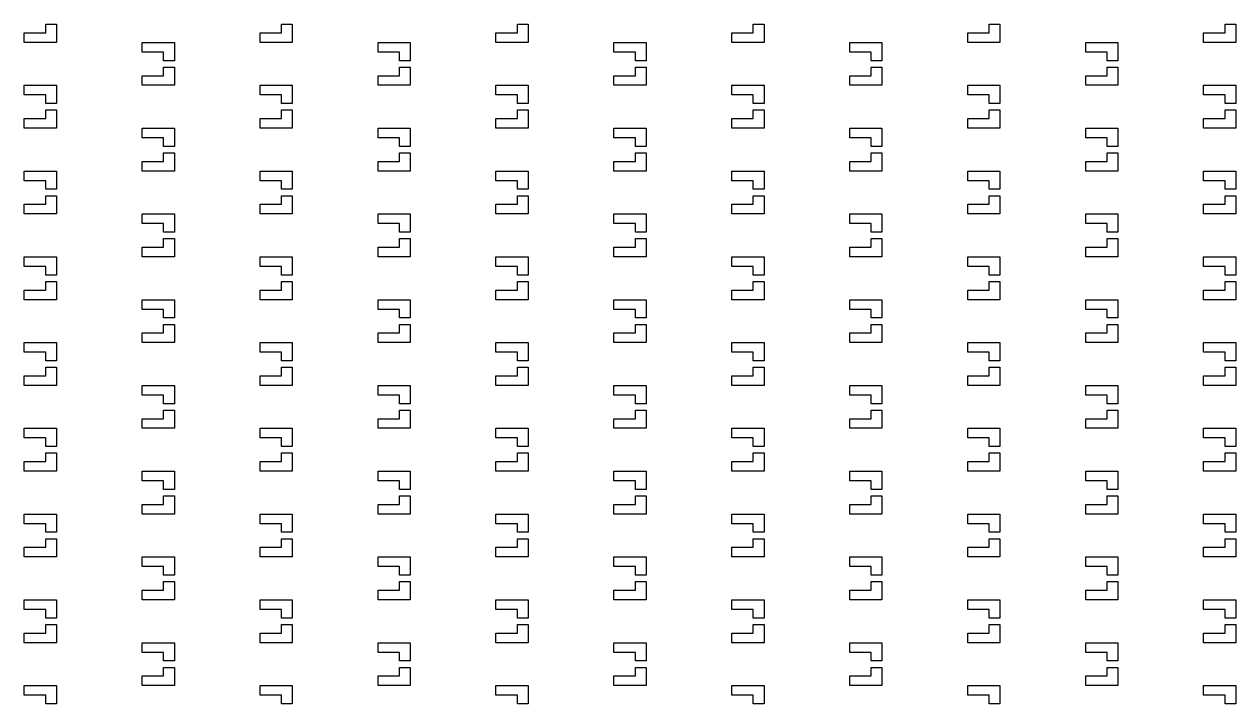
# Model space of a CAD drawing. Header units: millimetres. Extents: x 2102 to 86502, y 1818 to 64568.
# Drawn here: x 26509 to 27074, y 9066 to 9383 of the extents above; entities that cross this region are included whole.
import ezdxf

# ---------------------------------------------------------------- set-up
doc = ezdxf.new("R2010")
doc.units = ezdxf.units.MM
doc.layers.add('Layer-2', color=3, linetype='Continuous')

msp = doc.modelspace()

# ---------------------------------------------------------------- linework, layer by layer
at = {"layer": 'Layer-2'}
for p, q in [((26519.04, 9378.79), (26519.04, 9382.79)), ((26519.04, 9382.79), (26524.04, 9382.79)), ((26524.04, 9382.79), (26524.04, 9374.29)), ((26629.04, 9378.79), (26629.04, 9382.79)), ((26629.04, 9382.79), (26634.04, 9382.79)), ((26634.04, 9382.79), (26634.04, 9374.29)), ((26739.04, 9378.79), (26739.04, 9382.79)), ((26739.04, 9382.79), (26744.04, 9382.79)), ((26744.04, 9382.79), (26744.04, 9374.29)), ((26849.04, 9378.79), (26849.04, 9382.79)), ((26849.04, 9382.79), (26854.04, 9382.79)), ((26854.04, 9382.79), (26854.04, 9374.29)), ((26959.04, 9378.79), (26959.04, 9382.79)), ((26959.04, 9382.79), (26964.04, 9382.79)), ((26964.04, 9382.79), (26964.04, 9374.29)), ((27069.04, 9378.79), (27069.04, 9382.79)), ((27069.04, 9382.79), (27074.04, 9382.79)), ((27074.04, 9382.79), (27074.04, 9374.29)), ((26509.04, 9378.79), (26519.04, 9378.79)), ((26509.04, 9374.29), (26509.04, 9378.79)), ((26524.04, 9374.29), (26509.04, 9374.29)), ((26564.04, 9374.29), (26579.04, 9374.29)), ((26564.04, 9369.79), (26564.04, 9374.29)), ((26579.04, 9374.29), (26579.04, 9365.79)), ((26619.04, 9378.79), (26629.04, 9378.79)), ((26619.04, 9374.29), (26619.04, 9378.79)), ((26634.04, 9374.29), (26619.04, 9374.29)), ((26674.04, 9374.29), (26689.04, 9374.29)), ((26674.04, 9369.79), (26674.04, 9374.29)), ((26689.04, 9374.29), (26689.04, 9365.79)), ((26729.04, 9378.79), (26739.04, 9378.79)), ((26729.04, 9374.29), (26729.04, 9378.79)), ((26744.04, 9374.29), (26729.04, 9374.29)), ((26784.04, 9374.29), (26799.04, 9374.29)), ((26784.04, 9369.79), (26784.04, 9374.29)), ((26799.04, 9374.29), (26799.04, 9365.79)), ((26839.04, 9378.79), (26849.04, 9378.79)), ((26839.04, 9374.29), (26839.04, 9378.79)), ((26854.04, 9374.29), (26839.04, 9374.29)), ((26894.04, 9374.29), (26909.04, 9374.29)), ((26894.04, 9369.79), (26894.04, 9374.29)), ((26909.04, 9374.29), (26909.04, 9365.79)), ((26949.04, 9378.79), (26959.04, 9378.79)), ((26949.04, 9374.29), (26949.04, 9378.79)), ((26964.04, 9374.29), (26949.04, 9374.29)), ((27004.04, 9374.29), (27019.04, 9374.29)), ((27004.04, 9369.79), (27004.04, 9374.29)), ((27019.04, 9374.29), (27019.04, 9365.79)), ((27059.04, 9378.79), (27069.04, 9378.79)), ((27059.04, 9374.29), (27059.04, 9378.79)), ((27074.04, 9374.29), (27059.04, 9374.29)), ((26574.04, 9369.79), (26564.04, 9369.79)), ((26574.04, 9365.79), (26574.04, 9369.79)), ((26684.04, 9369.79), (26674.04, 9369.79)), ((26684.04, 9365.79), (26684.04, 9369.79)), ((26794.04, 9369.79), (26784.04, 9369.79)), ((26794.04, 9365.79), (26794.04, 9369.79)), ((26904.04, 9369.79), (26894.04, 9369.79)), ((26904.04, 9365.79), (26904.04, 9369.79)), ((27014.04, 9369.79), (27004.04, 9369.79)), ((27014.04, 9365.79), (27014.04, 9369.79)), ((26579.04, 9365.79), (26574.04, 9365.79)), ((26574.04, 9358.79), (26574.04, 9362.79)), ((26574.04, 9362.79), (26579.04, 9362.79)), ((26579.04, 9362.79), (26579.04, 9354.29)), ((26689.04, 9365.79), (26684.04, 9365.79)), ((26684.04, 9358.79), (26684.04, 9362.79)), ((26684.04, 9362.79), (26689.04, 9362.79)), ((26689.04, 9362.79), (26689.04, 9354.29)), ((26799.04, 9365.79), (26794.04, 9365.79)), ((26794.04, 9358.79), (26794.04, 9362.79)), ((26794.04, 9362.79), (26799.04, 9362.79)), ((26799.04, 9362.79), (26799.04, 9354.29)), ((26909.04, 9365.79), (26904.04, 9365.79)), ((26904.04, 9358.79), (26904.04, 9362.79)), ((26904.04, 9362.79), (26909.04, 9362.79)), ((26909.04, 9362.79), (26909.04, 9354.29)), ((27019.04, 9365.79), (27014.04, 9365.79)), ((27014.04, 9358.79), (27014.04, 9362.79)), ((27014.04, 9362.79), (27019.04, 9362.79)), ((27019.04, 9362.79), (27019.04, 9354.29)), ((26564.04, 9358.79), (26574.04, 9358.79)), ((26564.04, 9354.29), (26564.04, 9358.79)), ((26674.04, 9358.79), (26684.04, 9358.79)), ((26674.04, 9354.29), (26674.04, 9358.79)), ((26784.04, 9358.79), (26794.04, 9358.79)), ((26784.04, 9354.29), (26784.04, 9358.79)), ((26894.04, 9358.79), (26904.04, 9358.79)), ((26894.04, 9354.29), (26894.04, 9358.79)), ((27004.04, 9358.79), (27014.04, 9358.79)), ((27004.04, 9354.29), (27004.04, 9358.79)), ((26509.04, 9354.29), (26524.04, 9354.29)), ((26509.04, 9349.79), (26509.04, 9354.29)), ((26524.04, 9354.29), (26524.04, 9345.79)), ((26579.04, 9354.29), (26564.04, 9354.29)), ((26619.04, 9354.29), (26634.04, 9354.29)), ((26619.04, 9349.79), (26619.04, 9354.29)), ((26634.04, 9354.29), (26634.04, 9345.79)), ((26689.04, 9354.29), (26674.04, 9354.29)), ((26729.04, 9354.29), (26744.04, 9354.29)), ((26729.04, 9349.79), (26729.04, 9354.29)), ((26744.04, 9354.29), (26744.04, 9345.79)), ((26799.04, 9354.29), (26784.04, 9354.29)), ((26839.04, 9354.29), (26854.04, 9354.29)), ((26839.04, 9349.79), (26839.04, 9354.29)), ((26854.04, 9354.29), (26854.04, 9345.79)), ((26909.04, 9354.29), (26894.04, 9354.29)), ((26949.04, 9354.29), (26964.04, 9354.29)), ((26949.04, 9349.79), (26949.04, 9354.29)), ((26964.04, 9354.29), (26964.04, 9345.79)), ((27019.04, 9354.29), (27004.04, 9354.29)), ((27059.04, 9354.29), (27074.04, 9354.29)), ((27059.04, 9349.79), (27059.04, 9354.29)), ((27074.04, 9354.29), (27074.04, 9345.79)), ((26519.04, 9349.79), (26509.04, 9349.79)), ((26519.04, 9345.79), (26519.04, 9349.79)), ((26524.04, 9345.79), (26519.04, 9345.79)), ((26629.04, 9349.79), (26619.04, 9349.79)), ((26629.04, 9345.79), (26629.04, 9349.79)), ((26634.04, 9345.79), (26629.04, 9345.79)), ((26739.04, 9349.79), (26729.04, 9349.79)), ((26739.04, 9345.79), (26739.04, 9349.79)), ((26744.04, 9345.79), (26739.04, 9345.79)), ((26849.04, 9349.79), (26839.04, 9349.79)), ((26849.04, 9345.79), (26849.04, 9349.79)), ((26854.04, 9345.79), (26849.04, 9345.79)), ((26959.04, 9349.79), (26949.04, 9349.79)), ((26959.04, 9345.79), (26959.04, 9349.79)), ((26964.04, 9345.79), (26959.04, 9345.79)), ((27069.04, 9349.79), (27059.04, 9349.79)), ((27069.04, 9345.79), (27069.04, 9349.79)), ((27074.04, 9345.79), (27069.04, 9345.79)), ((26519.04, 9338.79), (26519.04, 9342.79)), ((26519.04, 9342.79), (26524.04, 9342.79)), ((26524.04, 9342.79), (26524.04, 9334.29)), ((26629.04, 9338.79), (26629.04, 9342.79)), ((26629.04, 9342.79), (26634.04, 9342.79)), ((26634.04, 9342.79), (26634.04, 9334.29)), ((26739.04, 9338.79), (26739.04, 9342.79)), ((26739.04, 9342.79), (26744.04, 9342.79)), ((26744.04, 9342.79), (26744.04, 9334.29)), ((26849.04, 9338.79), (26849.04, 9342.79)), ((26849.04, 9342.79), (26854.04, 9342.79)), ((26854.04, 9342.79), (26854.04, 9334.29)), ((26959.04, 9338.79), (26959.04, 9342.79)), ((26959.04, 9342.79), (26964.04, 9342.79)), ((26964.04, 9342.79), (26964.04, 9334.29)), ((27069.04, 9338.79), (27069.04, 9342.79)), ((27069.04, 9342.79), (27074.04, 9342.79)), ((27074.04, 9342.79), (27074.04, 9334.29)), ((26509.04, 9338.79), (26519.04, 9338.79)), ((26509.04, 9334.29), (26509.04, 9338.79)), ((26524.04, 9334.29), (26509.04, 9334.29)), ((26564.04, 9334.29), (26579.04, 9334.29)), ((26564.04, 9329.79), (26564.04, 9334.29)), ((26579.04, 9334.29), (26579.04, 9325.79)), ((26619.04, 9338.79), (26629.04, 9338.79)), ((26619.04, 9334.29), (26619.04, 9338.79)), ((26634.04, 9334.29), (26619.04, 9334.29)), ((26674.04, 9334.29), (26689.04, 9334.29)), ((26674.04, 9329.79), (26674.04, 9334.29)), ((26689.04, 9334.29), (26689.04, 9325.79)), ((26729.04, 9338.79), (26739.04, 9338.79)), ((26729.04, 9334.29), (26729.04, 9338.79)), ((26744.04, 9334.29), (26729.04, 9334.29)), ((26784.04, 9334.29), (26799.04, 9334.29)), ((26784.04, 9329.79), (26784.04, 9334.29)), ((26799.04, 9334.29), (26799.04, 9325.79)), ((26839.04, 9338.79), (26849.04, 9338.79)), ((26839.04, 9334.29), (26839.04, 9338.79)), ((26854.04, 9334.29), (26839.04, 9334.29)), ((26894.04, 9334.29), (26909.04, 9334.29)), ((26894.04, 9329.79), (26894.04, 9334.29)), ((26909.04, 9334.29), (26909.04, 9325.79)), ((26949.04, 9338.79), (26959.04, 9338.79)), ((26949.04, 9334.29), (26949.04, 9338.79)), ((26964.04, 9334.29), (26949.04, 9334.29)), ((27004.04, 9334.29), (27019.04, 9334.29)), ((27004.04, 9329.79), (27004.04, 9334.29)), ((27019.04, 9334.29), (27019.04, 9325.79)), ((27059.04, 9338.79), (27069.04, 9338.79)), ((27059.04, 9334.29), (27059.04, 9338.79)), ((27074.04, 9334.29), (27059.04, 9334.29)), ((26574.04, 9329.79), (26564.04, 9329.79)), ((26574.04, 9325.79), (26574.04, 9329.79)), ((26684.04, 9329.79), (26674.04, 9329.79)), ((26684.04, 9325.79), (26684.04, 9329.79)), ((26794.04, 9329.79), (26784.04, 9329.79)), ((26794.04, 9325.79), (26794.04, 9329.79)), ((26904.04, 9329.79), (26894.04, 9329.79)), ((26904.04, 9325.79), (26904.04, 9329.79)), ((27014.04, 9329.79), (27004.04, 9329.79)), ((27014.04, 9325.79), (27014.04, 9329.79)), ((26579.04, 9325.79), (26574.04, 9325.79)), ((26574.04, 9318.79), (26574.04, 9322.79)), ((26574.04, 9322.79), (26579.04, 9322.79)), ((26579.04, 9322.79), (26579.04, 9314.29)), ((26689.04, 9325.79), (26684.04, 9325.79)), ((26684.04, 9318.79), (26684.04, 9322.79)), ((26684.04, 9322.79), (26689.04, 9322.79)), ((26689.04, 9322.79), (26689.04, 9314.29)), ((26799.04, 9325.79), (26794.04, 9325.79)), ((26794.04, 9318.79), (26794.04, 9322.79)), ((26794.04, 9322.79), (26799.04, 9322.79)), ((26799.04, 9322.79), (26799.04, 9314.29)), ((26909.04, 9325.79), (26904.04, 9325.79)), ((26904.04, 9318.79), (26904.04, 9322.79)), ((26904.04, 9322.79), (26909.04, 9322.79)), ((26909.04, 9322.79), (26909.04, 9314.29)), ((27019.04, 9325.79), (27014.04, 9325.79)), ((27014.04, 9318.79), (27014.04, 9322.79)), ((27014.04, 9322.79), (27019.04, 9322.79)), ((27019.04, 9322.79), (27019.04, 9314.29)), ((26564.04, 9318.79), (26574.04, 9318.79)), ((26564.04, 9314.29), (26564.04, 9318.79)), ((26674.04, 9318.79), (26684.04, 9318.79)), ((26674.04, 9314.29), (26674.04, 9318.79)), ((26784.04, 9318.79), (26794.04, 9318.79)), ((26784.04, 9314.29), (26784.04, 9318.79)), ((26894.04, 9318.79), (26904.04, 9318.79)), ((26894.04, 9314.29), (26894.04, 9318.79)), ((27004.04, 9318.79), (27014.04, 9318.79)), ((27004.04, 9314.29), (27004.04, 9318.79)), ((26509.04, 9314.29), (26524.04, 9314.29)), ((26509.04, 9309.79), (26509.04, 9314.29)), ((26524.04, 9314.29), (26524.04, 9305.79)), ((26579.04, 9314.29), (26564.04, 9314.29)), ((26619.04, 9314.29), (26634.04, 9314.29)), ((26619.04, 9309.79), (26619.04, 9314.29)), ((26634.04, 9314.29), (26634.04, 9305.79)), ((26689.04, 9314.29), (26674.04, 9314.29)), ((26729.04, 9314.29), (26744.04, 9314.29)), ((26729.04, 9309.79), (26729.04, 9314.29)), ((26744.04, 9314.29), (26744.04, 9305.79)), ((26799.04, 9314.29), (26784.04, 9314.29)), ((26839.04, 9314.29), (26854.04, 9314.29)), ((26839.04, 9309.79), (26839.04, 9314.29)), ((26854.04, 9314.29), (26854.04, 9305.79)), ((26909.04, 9314.29), (26894.04, 9314.29)), ((26949.04, 9314.29), (26964.04, 9314.29)), ((26949.04, 9309.79), (26949.04, 9314.29)), ((26964.04, 9314.29), (26964.04, 9305.79)), ((27019.04, 9314.29), (27004.04, 9314.29)), ((27059.04, 9314.29), (27074.04, 9314.29)), ((27059.04, 9309.79), (27059.04, 9314.29)), ((27074.04, 9314.29), (27074.04, 9305.79)), ((26519.04, 9309.79), (26509.04, 9309.79)), ((26519.04, 9305.79), (26519.04, 9309.79)), ((26524.04, 9305.79), (26519.04, 9305.79)), ((26629.04, 9309.79), (26619.04, 9309.79)), ((26629.04, 9305.79), (26629.04, 9309.79)), ((26634.04, 9305.79), (26629.04, 9305.79)), ((26739.04, 9309.79), (26729.04, 9309.79)), ((26739.04, 9305.79), (26739.04, 9309.79)), ((26744.04, 9305.79), (26739.04, 9305.79)), ((26849.04, 9309.79), (26839.04, 9309.79)), ((26849.04, 9305.79), (26849.04, 9309.79)), ((26854.04, 9305.79), (26849.04, 9305.79)), ((26959.04, 9309.79), (26949.04, 9309.79)), ((26959.04, 9305.79), (26959.04, 9309.79)), ((26964.04, 9305.79), (26959.04, 9305.79)), ((27069.04, 9309.79), (27059.04, 9309.79)), ((27069.04, 9305.79), (27069.04, 9309.79)), ((27074.04, 9305.79), (27069.04, 9305.79)), ((26519.04, 9298.79), (26519.04, 9302.79)), ((26519.04, 9302.79), (26524.04, 9302.79)), ((26524.04, 9302.79), (26524.04, 9294.29)), ((26629.04, 9298.79), (26629.04, 9302.79)), ((26629.04, 9302.79), (26634.04, 9302.79)), ((26634.04, 9302.79), (26634.04, 9294.29)), ((26739.04, 9298.79), (26739.04, 9302.79)), ((26739.04, 9302.79), (26744.04, 9302.79)), ((26744.04, 9302.79), (26744.04, 9294.29)), ((26849.04, 9298.79), (26849.04, 9302.79)), ((26849.04, 9302.79), (26854.04, 9302.79)), ((26854.04, 9302.79), (26854.04, 9294.29)), ((26959.04, 9298.79), (26959.04, 9302.79)), ((26959.04, 9302.79), (26964.04, 9302.79)), ((26964.04, 9302.79), (26964.04, 9294.29)), ((27069.04, 9298.79), (27069.04, 9302.79)), ((27069.04, 9302.79), (27074.04, 9302.79)), ((27074.04, 9302.79), (27074.04, 9294.29)), ((26509.04, 9298.79), (26519.04, 9298.79)), ((26509.04, 9294.29), (26509.04, 9298.79)), ((26524.04, 9294.29), (26509.04, 9294.29)), ((26564.04, 9294.29), (26579.04, 9294.29)), ((26564.04, 9289.79), (26564.04, 9294.29)), ((26579.04, 9294.29), (26579.04, 9285.79)), ((26619.04, 9298.79), (26629.04, 9298.79)), ((26619.04, 9294.29), (26619.04, 9298.79)), ((26634.04, 9294.29), (26619.04, 9294.29)), ((26674.04, 9294.29), (26689.04, 9294.29)), ((26674.04, 9289.79), (26674.04, 9294.29)), ((26689.04, 9294.29), (26689.04, 9285.79)), ((26729.04, 9298.79), (26739.04, 9298.79)), ((26729.04, 9294.29), (26729.04, 9298.79)), ((26744.04, 9294.29), (26729.04, 9294.29)), ((26784.04, 9294.29), (26799.04, 9294.29)), ((26784.04, 9289.79), (26784.04, 9294.29)), ((26799.04, 9294.29), (26799.04, 9285.79)), ((26839.04, 9298.79), (26849.04, 9298.79)), ((26839.04, 9294.29), (26839.04, 9298.79)), ((26854.04, 9294.29), (26839.04, 9294.29)), ((26894.04, 9294.29), (26909.04, 9294.29)), ((26894.04, 9289.79), (26894.04, 9294.29)), ((26909.04, 9294.29), (26909.04, 9285.79)), ((26949.04, 9298.79), (26959.04, 9298.79)), ((26949.04, 9294.29), (26949.04, 9298.79)), ((26964.04, 9294.29), (26949.04, 9294.29)), ((27004.04, 9294.29), (27019.04, 9294.29)), ((27004.04, 9289.79), (27004.04, 9294.29)), ((27019.04, 9294.29), (27019.04, 9285.79)), ((27059.04, 9298.79), (27069.04, 9298.79)), ((27059.04, 9294.29), (27059.04, 9298.79)), ((27074.04, 9294.29), (27059.04, 9294.29)), ((26574.04, 9289.79), (26564.04, 9289.79)), ((26574.04, 9285.79), (26574.04, 9289.79)), ((26684.04, 9289.79), (26674.04, 9289.79)), ((26684.04, 9285.79), (26684.04, 9289.79)), ((26794.04, 9289.79), (26784.04, 9289.79)), ((26794.04, 9285.79), (26794.04, 9289.79)), ((26904.04, 9289.79), (26894.04, 9289.79)), ((26904.04, 9285.79), (26904.04, 9289.79)), ((27014.04, 9289.79), (27004.04, 9289.79)), ((27014.04, 9285.79), (27014.04, 9289.79)), ((26579.04, 9285.79), (26574.04, 9285.79)), ((26689.04, 9285.79), (26684.04, 9285.79)), ((26799.04, 9285.79), (26794.04, 9285.79)), ((26909.04, 9285.79), (26904.04, 9285.79)), ((27019.04, 9285.79), (27014.04, 9285.79)), ((26564.04, 9278.79), (26574.04, 9278.79)), ((26564.04, 9274.29), (26564.04, 9278.79)), ((26574.04, 9278.79), (26574.04, 9282.79)), ((26574.04, 9282.79), (26579.04, 9282.79)), ((26579.04, 9282.79), (26579.04, 9274.29)), ((26674.04, 9278.79), (26684.04, 9278.79)), ((26674.04, 9274.29), (26674.04, 9278.79)), ((26684.04, 9278.79), (26684.04, 9282.79)), ((26684.04, 9282.79), (26689.04, 9282.79)), ((26689.04, 9282.79), (26689.04, 9274.29)), ((26784.04, 9278.79), (26794.04, 9278.79)), ((26784.04, 9274.29), (26784.04, 9278.79)), ((26794.04, 9278.79), (26794.04, 9282.79)), ((26794.04, 9282.79), (26799.04, 9282.79)), ((26799.04, 9282.79), (26799.04, 9274.29)), ((26894.04, 9278.79), (26904.04, 9278.79)), ((26894.04, 9274.29), (26894.04, 9278.79)), ((26904.04, 9278.79), (26904.04, 9282.79)), ((26904.04, 9282.79), (26909.04, 9282.79)), ((26909.04, 9282.79), (26909.04, 9274.29)), ((27004.04, 9278.79), (27014.04, 9278.79)), ((27004.04, 9274.29), (27004.04, 9278.79)), ((27014.04, 9278.79), (27014.04, 9282.79)), ((27014.04, 9282.79), (27019.04, 9282.79)), ((27019.04, 9282.79), (27019.04, 9274.29)), ((26509.04, 9274.29), (26524.04, 9274.29)), ((26509.04, 9269.79), (26509.04, 9274.29)), ((26524.04, 9274.29), (26524.04, 9265.79)), ((26579.04, 9274.29), (26564.04, 9274.29)), ((26619.04, 9274.29), (26634.04, 9274.29)), ((26619.04, 9269.79), (26619.04, 9274.29)), ((26634.04, 9274.29), (26634.04, 9265.79)), ((26689.04, 9274.29), (26674.04, 9274.29)), ((26729.04, 9274.29), (26744.04, 9274.29)), ((26729.04, 9269.79), (26729.04, 9274.29)), ((26744.04, 9274.29), (26744.04, 9265.79)), ((26799.04, 9274.29), (26784.04, 9274.29)), ((26839.04, 9274.29), (26854.04, 9274.29)), ((26839.04, 9269.79), (26839.04, 9274.29)), ((26854.04, 9274.29), (26854.04, 9265.79)), ((26909.04, 9274.29), (26894.04, 9274.29)), ((26949.04, 9274.29), (26964.04, 9274.29)), ((26949.04, 9269.79), (26949.04, 9274.29)), ((26964.04, 9274.29), (26964.04, 9265.79)), ((27019.04, 9274.29), (27004.04, 9274.29)), ((27059.04, 9274.29), (27074.04, 9274.29)), ((27059.04, 9269.79), (27059.04, 9274.29)), ((27074.04, 9274.29), (27074.04, 9265.79)), ((26519.04, 9269.79), (26509.04, 9269.79)), ((26519.04, 9265.79), (26519.04, 9269.79)), ((26629.04, 9269.79), (26619.04, 9269.79)), ((26629.04, 9265.79), (26629.04, 9269.79)), ((26739.04, 9269.79), (26729.04, 9269.79)), ((26739.04, 9265.79), (26739.04, 9269.79)), ((26849.04, 9269.79), (26839.04, 9269.79)), ((26849.04, 9265.79), (26849.04, 9269.79)), ((26959.04, 9269.79), (26949.04, 9269.79)), ((26959.04, 9265.79), (26959.04, 9269.79)), ((27069.04, 9269.79), (27059.04, 9269.79)), ((27069.04, 9265.79), (27069.04, 9269.79)), ((26524.04, 9265.79), (26519.04, 9265.79)), ((26519.04, 9258.79), (26519.04, 9262.79)), ((26519.04, 9262.79), (26524.04, 9262.79)), ((26524.04, 9262.79), (26524.04, 9254.29)), ((26634.04, 9265.79), (26629.04, 9265.79)), ((26629.04, 9258.79), (26629.04, 9262.79)), ((26629.04, 9262.79), (26634.04, 9262.79)), ((26634.04, 9262.79), (26634.04, 9254.29)), ((26744.04, 9265.79), (26739.04, 9265.79)), ((26739.04, 9258.79), (26739.04, 9262.79)), ((26739.04, 9262.79), (26744.04, 9262.79)), ((26744.04, 9262.79), (26744.04, 9254.29)), ((26854.04, 9265.79), (26849.04, 9265.79)), ((26849.04, 9258.79), (26849.04, 9262.79)), ((26849.04, 9262.79), (26854.04, 9262.79)), ((26854.04, 9262.79), (26854.04, 9254.29)), ((26964.04, 9265.79), (26959.04, 9265.79)), ((26959.04, 9258.79), (26959.04, 9262.79)), ((26959.04, 9262.79), (26964.04, 9262.79)), ((26964.04, 9262.79), (26964.04, 9254.29)), ((27074.04, 9265.79), (27069.04, 9265.79)), ((27069.04, 9258.79), (27069.04, 9262.79)), ((27069.04, 9262.79), (27074.04, 9262.79)), ((27074.04, 9262.79), (27074.04, 9254.29)), ((26509.04, 9258.79), (26519.04, 9258.79)), ((26509.04, 9254.29), (26509.04, 9258.79)), ((26619.04, 9258.79), (26629.04, 9258.79)), ((26619.04, 9254.29), (26619.04, 9258.79)), ((26729.04, 9258.79), (26739.04, 9258.79)), ((26729.04, 9254.29), (26729.04, 9258.79)), ((26839.04, 9258.79), (26849.04, 9258.79)), ((26839.04, 9254.29), (26839.04, 9258.79)), ((26949.04, 9258.79), (26959.04, 9258.79)), ((26949.04, 9254.29), (26949.04, 9258.79)), ((27059.04, 9258.79), (27069.04, 9258.79)), ((27059.04, 9254.29), (27059.04, 9258.79)), ((26524.04, 9254.29), (26509.04, 9254.29)), ((26564.04, 9254.29), (26579.04, 9254.29)), ((26564.04, 9249.79), (26564.04, 9254.29)), ((26574.04, 9249.79), (26564.04, 9249.79)), ((26574.04, 9245.79), (26574.04, 9249.79)), ((26579.04, 9254.29), (26579.04, 9245.79)), ((26634.04, 9254.29), (26619.04, 9254.29)), ((26674.04, 9254.29), (26689.04, 9254.29)), ((26674.04, 9249.79), (26674.04, 9254.29)), ((26684.04, 9249.79), (26674.04, 9249.79)), ((26684.04, 9245.79), (26684.04, 9249.79)), ((26689.04, 9254.29), (26689.04, 9245.79)), ((26744.04, 9254.29), (26729.04, 9254.29)), ((26784.04, 9254.29), (26799.04, 9254.29)), ((26784.04, 9249.79), (26784.04, 9254.29)), ((26794.04, 9249.79), (26784.04, 9249.79)), ((26794.04, 9245.79), (26794.04, 9249.79)), ((26799.04, 9254.29), (26799.04, 9245.79)), ((26854.04, 9254.29), (26839.04, 9254.29)), ((26894.04, 9254.29), (26909.04, 9254.29)), ((26894.04, 9249.79), (26894.04, 9254.29)), ((26904.04, 9249.79), (26894.04, 9249.79)), ((26904.04, 9245.79), (26904.04, 9249.79)), ((26909.04, 9254.29), (26909.04, 9245.79)), ((26964.04, 9254.29), (26949.04, 9254.29)), ((27004.04, 9254.29), (27019.04, 9254.29)), ((27004.04, 9249.79), (27004.04, 9254.29)), ((27014.04, 9249.79), (27004.04, 9249.79)), ((27014.04, 9245.79), (27014.04, 9249.79)), ((27019.04, 9254.29), (27019.04, 9245.79)), ((27074.04, 9254.29), (27059.04, 9254.29)), ((26579.04, 9245.79), (26574.04, 9245.79)), ((26689.04, 9245.79), (26684.04, 9245.79)), ((26799.04, 9245.79), (26794.04, 9245.79)), ((26909.04, 9245.79), (26904.04, 9245.79)), ((27019.04, 9245.79), (27014.04, 9245.79)), ((26564.04, 9238.79), (26574.04, 9238.79)), ((26564.04, 9234.29), (26564.04, 9238.79)), ((26574.04, 9238.79), (26574.04, 9242.79)), ((26574.04, 9242.79), (26579.04, 9242.79)), ((26579.04, 9242.79), (26579.04, 9234.29)), ((26674.04, 9238.79), (26684.04, 9238.79)), ((26674.04, 9234.29), (26674.04, 9238.79)), ((26684.04, 9238.79), (26684.04, 9242.79)), ((26684.04, 9242.79), (26689.04, 9242.79)), ((26689.04, 9242.79), (26689.04, 9234.29)), ((26784.04, 9238.79), (26794.04, 9238.79)), ((26784.04, 9234.29), (26784.04, 9238.79)), ((26794.04, 9238.79), (26794.04, 9242.79)), ((26794.04, 9242.79), (26799.04, 9242.79)), ((26799.04, 9242.79), (26799.04, 9234.29)), ((26894.04, 9238.79), (26904.04, 9238.79)), ((26894.04, 9234.29), (26894.04, 9238.79)), ((26904.04, 9238.79), (26904.04, 9242.79)), ((26904.04, 9242.79), (26909.04, 9242.79)), ((26909.04, 9242.79), (26909.04, 9234.29)), ((27004.04, 9238.79), (27014.04, 9238.79)), ((27004.04, 9234.29), (27004.04, 9238.79)), ((27014.04, 9238.79), (27014.04, 9242.79)), ((27014.04, 9242.79), (27019.04, 9242.79)), ((27019.04, 9242.79), (27019.04, 9234.29)), ((26509.04, 9234.29), (26524.04, 9234.29)), ((26509.04, 9229.79), (26509.04, 9234.29)), ((26524.04, 9234.29), (26524.04, 9225.79)), ((26579.04, 9234.29), (26564.04, 9234.29)), ((26619.04, 9234.29), (26634.04, 9234.29)), ((26619.04, 9229.79), (26619.04, 9234.29)), ((26634.04, 9234.29), (26634.04, 9225.79)), ((26689.04, 9234.29), (26674.04, 9234.29)), ((26729.04, 9234.29), (26744.04, 9234.29)), ((26729.04, 9229.79), (26729.04, 9234.29)), ((26744.04, 9234.29), (26744.04, 9225.79)), ((26799.04, 9234.29), (26784.04, 9234.29)), ((26839.04, 9234.29), (26854.04, 9234.29)), ((26839.04, 9229.79), (26839.04, 9234.29)), ((26854.04, 9234.29), (26854.04, 9225.79)), ((26909.04, 9234.29), (26894.04, 9234.29)), ((26949.04, 9234.29), (26964.04, 9234.29)), ((26949.04, 9229.79), (26949.04, 9234.29)), ((26964.04, 9234.29), (26964.04, 9225.79)), ((27019.04, 9234.29), (27004.04, 9234.29)), ((27059.04, 9234.29), (27074.04, 9234.29)), ((27059.04, 9229.79), (27059.04, 9234.29)), ((27074.04, 9234.29), (27074.04, 9225.79)), ((26519.04, 9229.79), (26509.04, 9229.79)), ((26519.04, 9225.79), (26519.04, 9229.79)), ((26629.04, 9229.79), (26619.04, 9229.79)), ((26629.04, 9225.79), (26629.04, 9229.79)), ((26739.04, 9229.79), (26729.04, 9229.79)), ((26739.04, 9225.79), (26739.04, 9229.79)), ((26849.04, 9229.79), (26839.04, 9229.79)), ((26849.04, 9225.79), (26849.04, 9229.79)), ((26959.04, 9229.79), (26949.04, 9229.79)), ((26959.04, 9225.79), (26959.04, 9229.79)), ((27069.04, 9229.79), (27059.04, 9229.79)), ((27069.04, 9225.79), (27069.04, 9229.79)), ((26524.04, 9225.79), (26519.04, 9225.79)), ((26519.04, 9218.79), (26519.04, 9222.79)), ((26519.04, 9222.79), (26524.04, 9222.79)), ((26524.04, 9222.79), (26524.04, 9214.29)), ((26634.04, 9225.79), (26629.04, 9225.79)), ((26629.04, 9218.79), (26629.04, 9222.79)), ((26629.04, 9222.79), (26634.04, 9222.79)), ((26634.04, 9222.79), (26634.04, 9214.29)), ((26744.04, 9225.79), (26739.04, 9225.79)), ((26739.04, 9218.79), (26739.04, 9222.79)), ((26739.04, 9222.79), (26744.04, 9222.79)), ((26744.04, 9222.79), (26744.04, 9214.29)), ((26854.04, 9225.79), (26849.04, 9225.79)), ((26849.04, 9218.79), (26849.04, 9222.79)), ((26849.04, 9222.79), (26854.04, 9222.79)), ((26854.04, 9222.79), (26854.04, 9214.29)), ((26964.04, 9225.79), (26959.04, 9225.79)), ((26959.04, 9218.79), (26959.04, 9222.79)), ((26959.04, 9222.79), (26964.04, 9222.79)), ((26964.04, 9222.79), (26964.04, 9214.29)), ((27074.04, 9225.79), (27069.04, 9225.79)), ((27069.04, 9218.79), (27069.04, 9222.79)), ((27069.04, 9222.79), (27074.04, 9222.79)), ((27074.04, 9222.79), (27074.04, 9214.29)), ((26509.04, 9218.79), (26519.04, 9218.79)), ((26509.04, 9214.29), (26509.04, 9218.79)), ((26619.04, 9218.79), (26629.04, 9218.79)), ((26619.04, 9214.29), (26619.04, 9218.79)), ((26729.04, 9218.79), (26739.04, 9218.79)), ((26729.04, 9214.29), (26729.04, 9218.79)), ((26839.04, 9218.79), (26849.04, 9218.79)), ((26839.04, 9214.29), (26839.04, 9218.79)), ((26949.04, 9218.79), (26959.04, 9218.79)), ((26949.04, 9214.29), (26949.04, 9218.79)), ((27059.04, 9218.79), (27069.04, 9218.79)), ((27059.04, 9214.29), (27059.04, 9218.79)), ((26524.04, 9214.29), (26509.04, 9214.29)), ((26564.04, 9214.29), (26579.04, 9214.29)), ((26564.04, 9209.79), (26564.04, 9214.29)), ((26574.04, 9209.79), (26564.04, 9209.79)), ((26574.04, 9205.79), (26574.04, 9209.79)), ((26579.04, 9214.29), (26579.04, 9205.79)), ((26634.04, 9214.29), (26619.04, 9214.29)), ((26674.04, 9214.29), (26689.04, 9214.29)), ((26674.04, 9209.79), (26674.04, 9214.29)), ((26684.04, 9209.79), (26674.04, 9209.79)), ((26684.04, 9205.79), (26684.04, 9209.79)), ((26689.04, 9214.29), (26689.04, 9205.79)), ((26744.04, 9214.29), (26729.04, 9214.29)), ((26784.04, 9214.29), (26799.04, 9214.29)), ((26784.04, 9209.79), (26784.04, 9214.29)), ((26794.04, 9209.79), (26784.04, 9209.79)), ((26794.04, 9205.79), (26794.04, 9209.79)), ((26799.04, 9214.29), (26799.04, 9205.79)), ((26854.04, 9214.29), (26839.04, 9214.29)), ((26894.04, 9214.29), (26909.04, 9214.29)), ((26894.04, 9209.79), (26894.04, 9214.29)), ((26904.04, 9209.79), (26894.04, 9209.79)), ((26904.04, 9205.79), (26904.04, 9209.79)), ((26909.04, 9214.29), (26909.04, 9205.79)), ((26964.04, 9214.29), (26949.04, 9214.29)), ((27004.04, 9214.29), (27019.04, 9214.29)), ((27004.04, 9209.79), (27004.04, 9214.29)), ((27014.04, 9209.79), (27004.04, 9209.79)), ((27014.04, 9205.79), (27014.04, 9209.79)), ((27019.04, 9214.29), (27019.04, 9205.79)), ((27074.04, 9214.29), (27059.04, 9214.29)), ((26579.04, 9205.79), (26574.04, 9205.79)), ((26689.04, 9205.79), (26684.04, 9205.79)), ((26799.04, 9205.79), (26794.04, 9205.79)), ((26909.04, 9205.79), (26904.04, 9205.79)), ((27019.04, 9205.79), (27014.04, 9205.79)), ((26564.04, 9198.79), (26574.04, 9198.79)), ((26564.04, 9194.29), (26564.04, 9198.79)), ((26574.04, 9198.79), (26574.04, 9202.79)), ((26574.04, 9202.79), (26579.04, 9202.79)), ((26579.04, 9202.79), (26579.04, 9194.29)), ((26674.04, 9198.79), (26684.04, 9198.79)), ((26674.04, 9194.29), (26674.04, 9198.79)), ((26684.04, 9198.79), (26684.04, 9202.79)), ((26684.04, 9202.79), (26689.04, 9202.79)), ((26689.04, 9202.79), (26689.04, 9194.29)), ((26784.04, 9198.79), (26794.04, 9198.79)), ((26784.04, 9194.29), (26784.04, 9198.79)), ((26794.04, 9198.79), (26794.04, 9202.79)), ((26794.04, 9202.79), (26799.04, 9202.79)), ((26799.04, 9202.79), (26799.04, 9194.29)), ((26894.04, 9198.79), (26904.04, 9198.79)), ((26894.04, 9194.29), (26894.04, 9198.79)), ((26904.04, 9198.79), (26904.04, 9202.79)), ((26904.04, 9202.79), (26909.04, 9202.79)), ((26909.04, 9202.79), (26909.04, 9194.29)), ((27004.04, 9198.79), (27014.04, 9198.79)), ((27004.04, 9194.29), (27004.04, 9198.79)), ((27014.04, 9198.79), (27014.04, 9202.79)), ((27014.04, 9202.79), (27019.04, 9202.79)), ((27019.04, 9202.79), (27019.04, 9194.29)), ((26509.04, 9194.29), (26524.04, 9194.29)), ((26509.04, 9189.79), (26509.04, 9194.29)), ((26524.04, 9194.29), (26524.04, 9185.79)), ((26579.04, 9194.29), (26564.04, 9194.29)), ((26619.04, 9194.29), (26634.04, 9194.29)), ((26619.04, 9189.79), (26619.04, 9194.29)), ((26634.04, 9194.29), (26634.04, 9185.79)), ((26689.04, 9194.29), (26674.04, 9194.29)), ((26729.04, 9194.29), (26744.04, 9194.29)), ((26729.04, 9189.79), (26729.04, 9194.29)), ((26744.04, 9194.29), (26744.04, 9185.79)), ((26799.04, 9194.29), (26784.04, 9194.29)), ((26839.04, 9194.29), (26854.04, 9194.29)), ((26839.04, 9189.79), (26839.04, 9194.29)), ((26854.04, 9194.29), (26854.04, 9185.79)), ((26909.04, 9194.29), (26894.04, 9194.29)), ((26949.04, 9194.29), (26964.04, 9194.29)), ((26949.04, 9189.79), (26949.04, 9194.29)), ((26964.04, 9194.29), (26964.04, 9185.79)), ((27019.04, 9194.29), (27004.04, 9194.29)), ((27059.04, 9194.29), (27074.04, 9194.29)), ((27059.04, 9189.79), (27059.04, 9194.29)), ((27074.04, 9194.29), (27074.04, 9185.79)), ((26519.04, 9189.79), (26509.04, 9189.79)), ((26519.04, 9185.79), (26519.04, 9189.79)), ((26629.04, 9189.79), (26619.04, 9189.79)), ((26629.04, 9185.79), (26629.04, 9189.79)), ((26739.04, 9189.79), (26729.04, 9189.79)), ((26739.04, 9185.79), (26739.04, 9189.79)), ((26849.04, 9189.79), (26839.04, 9189.79)), ((26849.04, 9185.79), (26849.04, 9189.79)), ((26959.04, 9189.79), (26949.04, 9189.79)), ((26959.04, 9185.79), (26959.04, 9189.79)), ((27069.04, 9189.79), (27059.04, 9189.79)), ((27069.04, 9185.79), (27069.04, 9189.79)), ((26524.04, 9185.79), (26519.04, 9185.79)), ((26519.04, 9178.79), (26519.04, 9182.79)), ((26519.04, 9182.79), (26524.04, 9182.79)), ((26524.04, 9182.79), (26524.04, 9174.29)), ((26634.04, 9185.79), (26629.04, 9185.79)), ((26629.04, 9178.79), (26629.04, 9182.79)), ((26629.04, 9182.79), (26634.04, 9182.79)), ((26634.04, 9182.79), (26634.04, 9174.29)), ((26744.04, 9185.79), (26739.04, 9185.79)), ((26739.04, 9178.79), (26739.04, 9182.79)), ((26739.04, 9182.79), (26744.04, 9182.79)), ((26744.04, 9182.79), (26744.04, 9174.29)), ((26854.04, 9185.79), (26849.04, 9185.79)), ((26849.04, 9178.79), (26849.04, 9182.79)), ((26849.04, 9182.79), (26854.04, 9182.79)), ((26854.04, 9182.79), (26854.04, 9174.29)), ((26964.04, 9185.79), (26959.04, 9185.79)), ((26959.04, 9178.79), (26959.04, 9182.79)), ((26959.04, 9182.79), (26964.04, 9182.79)), ((26964.04, 9182.79), (26964.04, 9174.29)), ((27074.04, 9185.79), (27069.04, 9185.79)), ((27069.04, 9178.79), (27069.04, 9182.79)), ((27069.04, 9182.79), (27074.04, 9182.79)), ((27074.04, 9182.79), (27074.04, 9174.29)), ((26509.04, 9178.79), (26519.04, 9178.79)), ((26509.04, 9174.29), (26509.04, 9178.79)), ((26619.04, 9178.79), (26629.04, 9178.79)), ((26619.04, 9174.29), (26619.04, 9178.79)), ((26729.04, 9178.79), (26739.04, 9178.79)), ((26729.04, 9174.29), (26729.04, 9178.79)), ((26839.04, 9178.79), (26849.04, 9178.79)), ((26839.04, 9174.29), (26839.04, 9178.79)), ((26949.04, 9178.79), (26959.04, 9178.79)), ((26949.04, 9174.29), (26949.04, 9178.79)), ((27059.04, 9178.79), (27069.04, 9178.79)), ((27059.04, 9174.29), (27059.04, 9178.79)), ((26524.04, 9174.29), (26509.04, 9174.29)), ((26564.04, 9174.29), (26579.04, 9174.29)), ((26564.04, 9169.79), (26564.04, 9174.29)), ((26579.04, 9174.29), (26579.04, 9165.79)), ((26634.04, 9174.29), (26619.04, 9174.29)), ((26674.04, 9174.29), (26689.04, 9174.29)), ((26674.04, 9169.79), (26674.04, 9174.29)), ((26689.04, 9174.29), (26689.04, 9165.79)), ((26744.04, 9174.29), (26729.04, 9174.29)), ((26784.04, 9174.29), (26799.04, 9174.29)), ((26784.04, 9169.79), (26784.04, 9174.29)), ((26799.04, 9174.29), (26799.04, 9165.79)), ((26854.04, 9174.29), (26839.04, 9174.29)), ((26894.04, 9174.29), (26909.04, 9174.29)), ((26894.04, 9169.79), (26894.04, 9174.29)), ((26909.04, 9174.29), (26909.04, 9165.79)), ((26964.04, 9174.29), (26949.04, 9174.29)), ((27004.04, 9174.29), (27019.04, 9174.29)), ((27004.04, 9169.79), (27004.04, 9174.29)), ((27019.04, 9174.29), (27019.04, 9165.79)), ((27074.04, 9174.29), (27059.04, 9174.29)), ((26574.04, 9169.79), (26564.04, 9169.79)), ((26574.04, 9165.79), (26574.04, 9169.79)), ((26579.04, 9165.79), (26574.04, 9165.79)), ((26684.04, 9169.79), (26674.04, 9169.79)), ((26684.04, 9165.79), (26684.04, 9169.79)), ((26689.04, 9165.79), (26684.04, 9165.79)), ((26794.04, 9169.79), (26784.04, 9169.79)), ((26794.04, 9165.79), (26794.04, 9169.79)), ((26799.04, 9165.79), (26794.04, 9165.79)), ((26904.04, 9169.79), (26894.04, 9169.79)), ((26904.04, 9165.79), (26904.04, 9169.79)), ((26909.04, 9165.79), (26904.04, 9165.79)), ((27014.04, 9169.79), (27004.04, 9169.79)), ((27014.04, 9165.79), (27014.04, 9169.79)), ((27019.04, 9165.79), (27014.04, 9165.79)), ((26564.04, 9158.79), (26574.04, 9158.79)), ((26564.04, 9154.29), (26564.04, 9158.79)), ((26574.04, 9158.79), (26574.04, 9162.79)), ((26574.04, 9162.79), (26579.04, 9162.79)), ((26579.04, 9162.79), (26579.04, 9154.29)), ((26674.04, 9158.79), (26684.04, 9158.79)), ((26674.04, 9154.29), (26674.04, 9158.79)), ((26684.04, 9158.79), (26684.04, 9162.79)), ((26684.04, 9162.79), (26689.04, 9162.79)), ((26689.04, 9162.79), (26689.04, 9154.29)), ((26784.04, 9158.79), (26794.04, 9158.79)), ((26784.04, 9154.29), (26784.04, 9158.79)), ((26794.04, 9158.79), (26794.04, 9162.79)), ((26794.04, 9162.79), (26799.04, 9162.79)), ((26799.04, 9162.79), (26799.04, 9154.29)), ((26894.04, 9158.79), (26904.04, 9158.79)), ((26894.04, 9154.29), (26894.04, 9158.79)), ((26904.04, 9158.79), (26904.04, 9162.79)), ((26904.04, 9162.79), (26909.04, 9162.79)), ((26909.04, 9162.79), (26909.04, 9154.29)), ((27004.04, 9158.79), (27014.04, 9158.79)), ((27004.04, 9154.29), (27004.04, 9158.79)), ((27014.04, 9158.79), (27014.04, 9162.79)), ((27014.04, 9162.79), (27019.04, 9162.79)), ((27019.04, 9162.79), (27019.04, 9154.29)), ((26509.04, 9154.29), (26524.04, 9154.29)), ((26509.04, 9149.79), (26509.04, 9154.29)), ((26524.04, 9154.29), (26524.04, 9145.79)), ((26579.04, 9154.29), (26564.04, 9154.29)), ((26619.04, 9154.29), (26634.04, 9154.29)), ((26619.04, 9149.79), (26619.04, 9154.29)), ((26634.04, 9154.29), (26634.04, 9145.79)), ((26689.04, 9154.29), (26674.04, 9154.29)), ((26729.04, 9154.29), (26744.04, 9154.29)), ((26729.04, 9149.79), (26729.04, 9154.29)), ((26744.04, 9154.29), (26744.04, 9145.79)), ((26799.04, 9154.29), (26784.04, 9154.29)), ((26839.04, 9154.29), (26854.04, 9154.29)), ((26839.04, 9149.79), (26839.04, 9154.29)), ((26854.04, 9154.29), (26854.04, 9145.79)), ((26909.04, 9154.29), (26894.04, 9154.29)), ((26949.04, 9154.29), (26964.04, 9154.29)), ((26949.04, 9149.79), (26949.04, 9154.29)), ((26964.04, 9154.29), (26964.04, 9145.79)), ((27019.04, 9154.29), (27004.04, 9154.29)), ((27059.04, 9154.29), (27074.04, 9154.29)), ((27059.04, 9149.79), (27059.04, 9154.29)), ((27074.04, 9154.29), (27074.04, 9145.79)), ((26519.04, 9149.79), (26509.04, 9149.79)), ((26519.04, 9145.79), (26519.04, 9149.79)), ((26629.04, 9149.79), (26619.04, 9149.79)), ((26629.04, 9145.79), (26629.04, 9149.79)), ((26739.04, 9149.79), (26729.04, 9149.79)), ((26739.04, 9145.79), (26739.04, 9149.79)), ((26849.04, 9149.79), (26839.04, 9149.79)), ((26849.04, 9145.79), (26849.04, 9149.79)), ((26959.04, 9149.79), (26949.04, 9149.79)), ((26959.04, 9145.79), (26959.04, 9149.79)), ((27069.04, 9149.79), (27059.04, 9149.79)), ((27069.04, 9145.79), (27069.04, 9149.79)), ((26524.04, 9145.79), (26519.04, 9145.79)), ((26519.04, 9138.79), (26519.04, 9142.79)), ((26519.04, 9142.79), (26524.04, 9142.79)), ((26524.04, 9142.79), (26524.04, 9134.29)), ((26634.04, 9145.79), (26629.04, 9145.79)), ((26629.04, 9138.79), (26629.04, 9142.79)), ((26629.04, 9142.79), (26634.04, 9142.79)), ((26634.04, 9142.79), (26634.04, 9134.29)), ((26744.04, 9145.79), (26739.04, 9145.79)), ((26739.04, 9138.79), (26739.04, 9142.79)), ((26739.04, 9142.79), (26744.04, 9142.79)), ((26744.04, 9142.79), (26744.04, 9134.29)), ((26854.04, 9145.79), (26849.04, 9145.79)), ((26849.04, 9138.79), (26849.04, 9142.79)), ((26849.04, 9142.79), (26854.04, 9142.79)), ((26854.04, 9142.79), (26854.04, 9134.29)), ((26964.04, 9145.79), (26959.04, 9145.79)), ((26959.04, 9138.79), (26959.04, 9142.79)), ((26959.04, 9142.79), (26964.04, 9142.79)), ((26964.04, 9142.79), (26964.04, 9134.29)), ((27074.04, 9145.79), (27069.04, 9145.79)), ((27069.04, 9138.79), (27069.04, 9142.79)), ((27069.04, 9142.79), (27074.04, 9142.79)), ((27074.04, 9142.79), (27074.04, 9134.29)), ((26509.04, 9138.79), (26519.04, 9138.79)), ((26509.04, 9134.29), (26509.04, 9138.79)), ((26619.04, 9138.79), (26629.04, 9138.79)), ((26619.04, 9134.29), (26619.04, 9138.79)), ((26729.04, 9138.79), (26739.04, 9138.79)), ((26729.04, 9134.29), (26729.04, 9138.79)), ((26839.04, 9138.79), (26849.04, 9138.79)), ((26839.04, 9134.29), (26839.04, 9138.79)), ((26949.04, 9138.79), (26959.04, 9138.79)), ((26949.04, 9134.29), (26949.04, 9138.79)), ((27059.04, 9138.79), (27069.04, 9138.79)), ((27059.04, 9134.29), (27059.04, 9138.79)), ((26524.04, 9134.29), (26509.04, 9134.29)), ((26564.04, 9134.29), (26579.04, 9134.29)), ((26564.04, 9129.79), (26564.04, 9134.29)), ((26579.04, 9134.29), (26579.04, 9125.79)), ((26634.04, 9134.29), (26619.04, 9134.29)), ((26674.04, 9134.29), (26689.04, 9134.29)), ((26674.04, 9129.79), (26674.04, 9134.29)), ((26689.04, 9134.29), (26689.04, 9125.79)), ((26744.04, 9134.29), (26729.04, 9134.29)), ((26784.04, 9134.29), (26799.04, 9134.29)), ((26784.04, 9129.79), (26784.04, 9134.29)), ((26799.04, 9134.29), (26799.04, 9125.79)), ((26854.04, 9134.29), (26839.04, 9134.29)), ((26894.04, 9134.29), (26909.04, 9134.29)), ((26894.04, 9129.79), (26894.04, 9134.29)), ((26909.04, 9134.29), (26909.04, 9125.79)), ((26964.04, 9134.29), (26949.04, 9134.29)), ((27004.04, 9134.29), (27019.04, 9134.29)), ((27004.04, 9129.79), (27004.04, 9134.29)), ((27019.04, 9134.29), (27019.04, 9125.79)), ((27074.04, 9134.29), (27059.04, 9134.29)), ((26574.04, 9129.79), (26564.04, 9129.79)), ((26574.04, 9125.79), (26574.04, 9129.79)), ((26579.04, 9125.79), (26574.04, 9125.79)), ((26684.04, 9129.79), (26674.04, 9129.79)), ((26684.04, 9125.79), (26684.04, 9129.79)), ((26689.04, 9125.79), (26684.04, 9125.79)), ((26794.04, 9129.79), (26784.04, 9129.79)), ((26794.04, 9125.79), (26794.04, 9129.79)), ((26799.04, 9125.79), (26794.04, 9125.79)), ((26904.04, 9129.79), (26894.04, 9129.79)), ((26904.04, 9125.79), (26904.04, 9129.79)), ((26909.04, 9125.79), (26904.04, 9125.79)), ((27014.04, 9129.79), (27004.04, 9129.79)), ((27014.04, 9125.79), (27014.04, 9129.79)), ((27019.04, 9125.79), (27014.04, 9125.79)), ((26574.04, 9118.79), (26574.04, 9122.79)), ((26574.04, 9122.79), (26579.04, 9122.79)), ((26579.04, 9122.79), (26579.04, 9114.29)), ((26684.04, 9118.79), (26684.04, 9122.79)), ((26684.04, 9122.79), (26689.04, 9122.79)), ((26689.04, 9122.79), (26689.04, 9114.29)), ((26794.04, 9118.79), (26794.04, 9122.79)), ((26794.04, 9122.79), (26799.04, 9122.79)), ((26799.04, 9122.79), (26799.04, 9114.29)), ((26904.04, 9118.79), (26904.04, 9122.79)), ((26904.04, 9122.79), (26909.04, 9122.79)), ((26909.04, 9122.79), (26909.04, 9114.29)), ((27014.04, 9118.79), (27014.04, 9122.79)), ((27014.04, 9122.79), (27019.04, 9122.79)), ((27019.04, 9122.79), (27019.04, 9114.29)), ((26509.04, 9114.29), (26524.04, 9114.29)), ((26509.04, 9109.79), (26509.04, 9114.29)), ((26524.04, 9114.29), (26524.04, 9105.79)), ((26564.04, 9118.79), (26574.04, 9118.79)), ((26564.04, 9114.29), (26564.04, 9118.79)), ((26579.04, 9114.29), (26564.04, 9114.29)), ((26619.04, 9114.29), (26634.04, 9114.29)), ((26619.04, 9109.79), (26619.04, 9114.29)), ((26634.04, 9114.29), (26634.04, 9105.79)), ((26674.04, 9118.79), (26684.04, 9118.79)), ((26674.04, 9114.29), (26674.04, 9118.79)), ((26689.04, 9114.29), (26674.04, 9114.29)), ((26729.04, 9114.29), (26744.04, 9114.29)), ((26729.04, 9109.79), (26729.04, 9114.29)), ((26744.04, 9114.29), (26744.04, 9105.79)), ((26784.04, 9118.79), (26794.04, 9118.79)), ((26784.04, 9114.29), (26784.04, 9118.79)), ((26799.04, 9114.29), (26784.04, 9114.29)), ((26839.04, 9114.29), (26854.04, 9114.29)), ((26839.04, 9109.79), (26839.04, 9114.29)), ((26854.04, 9114.29), (26854.04, 9105.79)), ((26894.04, 9118.79), (26904.04, 9118.79)), ((26894.04, 9114.29), (26894.04, 9118.79)), ((26909.04, 9114.29), (26894.04, 9114.29)), ((26949.04, 9114.29), (26964.04, 9114.29)), ((26949.04, 9109.79), (26949.04, 9114.29)), ((26964.04, 9114.29), (26964.04, 9105.79)), ((27004.04, 9118.79), (27014.04, 9118.79)), ((27004.04, 9114.29), (27004.04, 9118.79)), ((27019.04, 9114.29), (27004.04, 9114.29)), ((27059.04, 9114.29), (27074.04, 9114.29)), ((27059.04, 9109.79), (27059.04, 9114.29)), ((27074.04, 9114.29), (27074.04, 9105.79)), ((26519.04, 9109.79), (26509.04, 9109.79)), ((26519.04, 9105.79), (26519.04, 9109.79)), ((26629.04, 9109.79), (26619.04, 9109.79)), ((26629.04, 9105.79), (26629.04, 9109.79)), ((26739.04, 9109.79), (26729.04, 9109.79)), ((26739.04, 9105.79), (26739.04, 9109.79)), ((26849.04, 9109.79), (26839.04, 9109.79)), ((26849.04, 9105.79), (26849.04, 9109.79)), ((26959.04, 9109.79), (26949.04, 9109.79)), ((26959.04, 9105.79), (26959.04, 9109.79)), ((27069.04, 9109.79), (27059.04, 9109.79)), ((27069.04, 9105.79), (27069.04, 9109.79)), ((26524.04, 9105.79), (26519.04, 9105.79)), ((26519.04, 9098.79), (26519.04, 9102.79)), ((26519.04, 9102.79), (26524.04, 9102.79)), ((26524.04, 9102.79), (26524.04, 9094.29)), ((26634.04, 9105.79), (26629.04, 9105.79)), ((26629.04, 9098.79), (26629.04, 9102.79)), ((26629.04, 9102.79), (26634.04, 9102.79)), ((26634.04, 9102.79), (26634.04, 9094.29)), ((26744.04, 9105.79), (26739.04, 9105.79)), ((26739.04, 9098.79), (26739.04, 9102.79)), ((26739.04, 9102.79), (26744.04, 9102.79)), ((26744.04, 9102.79), (26744.04, 9094.29)), ((26854.04, 9105.79), (26849.04, 9105.79)), ((26849.04, 9098.79), (26849.04, 9102.79)), ((26849.04, 9102.79), (26854.04, 9102.79)), ((26854.04, 9102.79), (26854.04, 9094.29)), ((26964.04, 9105.79), (26959.04, 9105.79)), ((26959.04, 9098.79), (26959.04, 9102.79)), ((26959.04, 9102.79), (26964.04, 9102.79)), ((26964.04, 9102.79), (26964.04, 9094.29)), ((27074.04, 9105.79), (27069.04, 9105.79)), ((27069.04, 9098.79), (27069.04, 9102.79)), ((27069.04, 9102.79), (27074.04, 9102.79)), ((27074.04, 9102.79), (27074.04, 9094.29)), ((26509.04, 9098.79), (26519.04, 9098.79)), ((26509.04, 9094.29), (26509.04, 9098.79)), ((26619.04, 9098.79), (26629.04, 9098.79)), ((26619.04, 9094.29), (26619.04, 9098.79)), ((26729.04, 9098.79), (26739.04, 9098.79)), ((26729.04, 9094.29), (26729.04, 9098.79)), ((26839.04, 9098.79), (26849.04, 9098.79)), ((26839.04, 9094.29), (26839.04, 9098.79)), ((26949.04, 9098.79), (26959.04, 9098.79)), ((26949.04, 9094.29), (26949.04, 9098.79)), ((27059.04, 9098.79), (27069.04, 9098.79)), ((27059.04, 9094.29), (27059.04, 9098.79)), ((26524.04, 9094.29), (26509.04, 9094.29)), ((26564.04, 9094.29), (26579.04, 9094.29)), ((26564.04, 9089.79), (26564.04, 9094.29)), ((26579.04, 9094.29), (26579.04, 9085.79)), ((26634.04, 9094.29), (26619.04, 9094.29)), ((26674.04, 9094.29), (26689.04, 9094.29)), ((26674.04, 9089.79), (26674.04, 9094.29)), ((26689.04, 9094.29), (26689.04, 9085.79)), ((26744.04, 9094.29), (26729.04, 9094.29)), ((26784.04, 9094.29), (26799.04, 9094.29)), ((26784.04, 9089.79), (26784.04, 9094.29)), ((26799.04, 9094.29), (26799.04, 9085.79)), ((26854.04, 9094.29), (26839.04, 9094.29)), ((26894.04, 9094.29), (26909.04, 9094.29)), ((26894.04, 9089.79), (26894.04, 9094.29)), ((26909.04, 9094.29), (26909.04, 9085.79)), ((26964.04, 9094.29), (26949.04, 9094.29)), ((27004.04, 9094.29), (27019.04, 9094.29)), ((27004.04, 9089.79), (27004.04, 9094.29)), ((27019.04, 9094.29), (27019.04, 9085.79)), ((27074.04, 9094.29), (27059.04, 9094.29)), ((26574.04, 9089.79), (26564.04, 9089.79)), ((26574.04, 9085.79), (26574.04, 9089.79)), ((26579.04, 9085.79), (26574.04, 9085.79)), ((26684.04, 9089.79), (26674.04, 9089.79)), ((26684.04, 9085.79), (26684.04, 9089.79)), ((26689.04, 9085.79), (26684.04, 9085.79)), ((26794.04, 9089.79), (26784.04, 9089.79)), ((26794.04, 9085.79), (26794.04, 9089.79)), ((26799.04, 9085.79), (26794.04, 9085.79)), ((26904.04, 9089.79), (26894.04, 9089.79)), ((26904.04, 9085.79), (26904.04, 9089.79)), ((26909.04, 9085.79), (26904.04, 9085.79)), ((27014.04, 9089.79), (27004.04, 9089.79)), ((27014.04, 9085.79), (27014.04, 9089.79)), ((27019.04, 9085.79), (27014.04, 9085.79)), ((26574.04, 9078.79), (26574.04, 9082.79)), ((26574.04, 9082.79), (26579.04, 9082.79)), ((26579.04, 9082.79), (26579.04, 9074.29)), ((26684.04, 9078.79), (26684.04, 9082.79)), ((26684.04, 9082.79), (26689.04, 9082.79)), ((26689.04, 9082.79), (26689.04, 9074.29)), ((26794.04, 9078.79), (26794.04, 9082.79)), ((26794.04, 9082.79), (26799.04, 9082.79)), ((26799.04, 9082.79), (26799.04, 9074.29)), ((26904.04, 9078.79), (26904.04, 9082.79)), ((26904.04, 9082.79), (26909.04, 9082.79)), ((26909.04, 9082.79), (26909.04, 9074.29)), ((27014.04, 9078.79), (27014.04, 9082.79)), ((27014.04, 9082.79), (27019.04, 9082.79)), ((27019.04, 9082.79), (27019.04, 9074.29)), ((26509.04, 9074.29), (26524.04, 9074.29)), ((26509.04, 9069.79), (26509.04, 9074.29)), ((26524.04, 9074.29), (26524.04, 9065.79)), ((26564.04, 9078.79), (26574.04, 9078.79)), ((26564.04, 9074.29), (26564.04, 9078.79)), ((26579.04, 9074.29), (26564.04, 9074.29)), ((26619.04, 9074.29), (26634.04, 9074.29)), ((26619.04, 9069.79), (26619.04, 9074.29)), ((26634.04, 9074.29), (26634.04, 9065.79)), ((26674.04, 9078.79), (26684.04, 9078.79)), ((26674.04, 9074.29), (26674.04, 9078.79)), ((26689.04, 9074.29), (26674.04, 9074.29)), ((26729.04, 9074.29), (26744.04, 9074.29)), ((26729.04, 9069.79), (26729.04, 9074.29)), ((26744.04, 9074.29), (26744.04, 9065.79)), ((26784.04, 9078.79), (26794.04, 9078.79)), ((26784.04, 9074.29), (26784.04, 9078.79)), ((26799.04, 9074.29), (26784.04, 9074.29)), ((26839.04, 9074.29), (26854.04, 9074.29)), ((26839.04, 9069.79), (26839.04, 9074.29)), ((26854.04, 9074.29), (26854.04, 9065.79)), ((26894.04, 9078.79), (26904.04, 9078.79)), ((26894.04, 9074.29), (26894.04, 9078.79)), ((26909.04, 9074.29), (26894.04, 9074.29)), ((26949.04, 9074.29), (26964.04, 9074.29)), ((26949.04, 9069.79), (26949.04, 9074.29)), ((26964.04, 9074.29), (26964.04, 9065.79)), ((27004.04, 9078.79), (27014.04, 9078.79)), ((27004.04, 9074.29), (27004.04, 9078.79)), ((27019.04, 9074.29), (27004.04, 9074.29)), ((27059.04, 9074.29), (27074.04, 9074.29)), ((27059.04, 9069.79), (27059.04, 9074.29)), ((27074.04, 9074.29), (27074.04, 9065.79)), ((26519.04, 9069.79), (26509.04, 9069.79)), ((26519.04, 9065.79), (26519.04, 9069.79)), ((26629.04, 9069.79), (26619.04, 9069.79)), ((26629.04, 9065.79), (26629.04, 9069.79)), ((26739.04, 9069.79), (26729.04, 9069.79)), ((26739.04, 9065.79), (26739.04, 9069.79)), ((26849.04, 9069.79), (26839.04, 9069.79)), ((26849.04, 9065.79), (26849.04, 9069.79)), ((26959.04, 9069.79), (26949.04, 9069.79)), ((26959.04, 9065.79), (26959.04, 9069.79)), ((27069.04, 9069.79), (27059.04, 9069.79)), ((27069.04, 9065.79), (27069.04, 9069.79)), ((26524.04, 9065.79), (26519.04, 9065.79)), ((26634.04, 9065.79), (26629.04, 9065.79)), ((26744.04, 9065.79), (26739.04, 9065.79)), ((26854.04, 9065.79), (26849.04, 9065.79)), ((26964.04, 9065.79), (26959.04, 9065.79)), ((27074.04, 9065.79), (27069.04, 9065.79))]:
    msp.add_line(p, q, dxfattribs=at)

doc.saveas('drawing.dxf')
